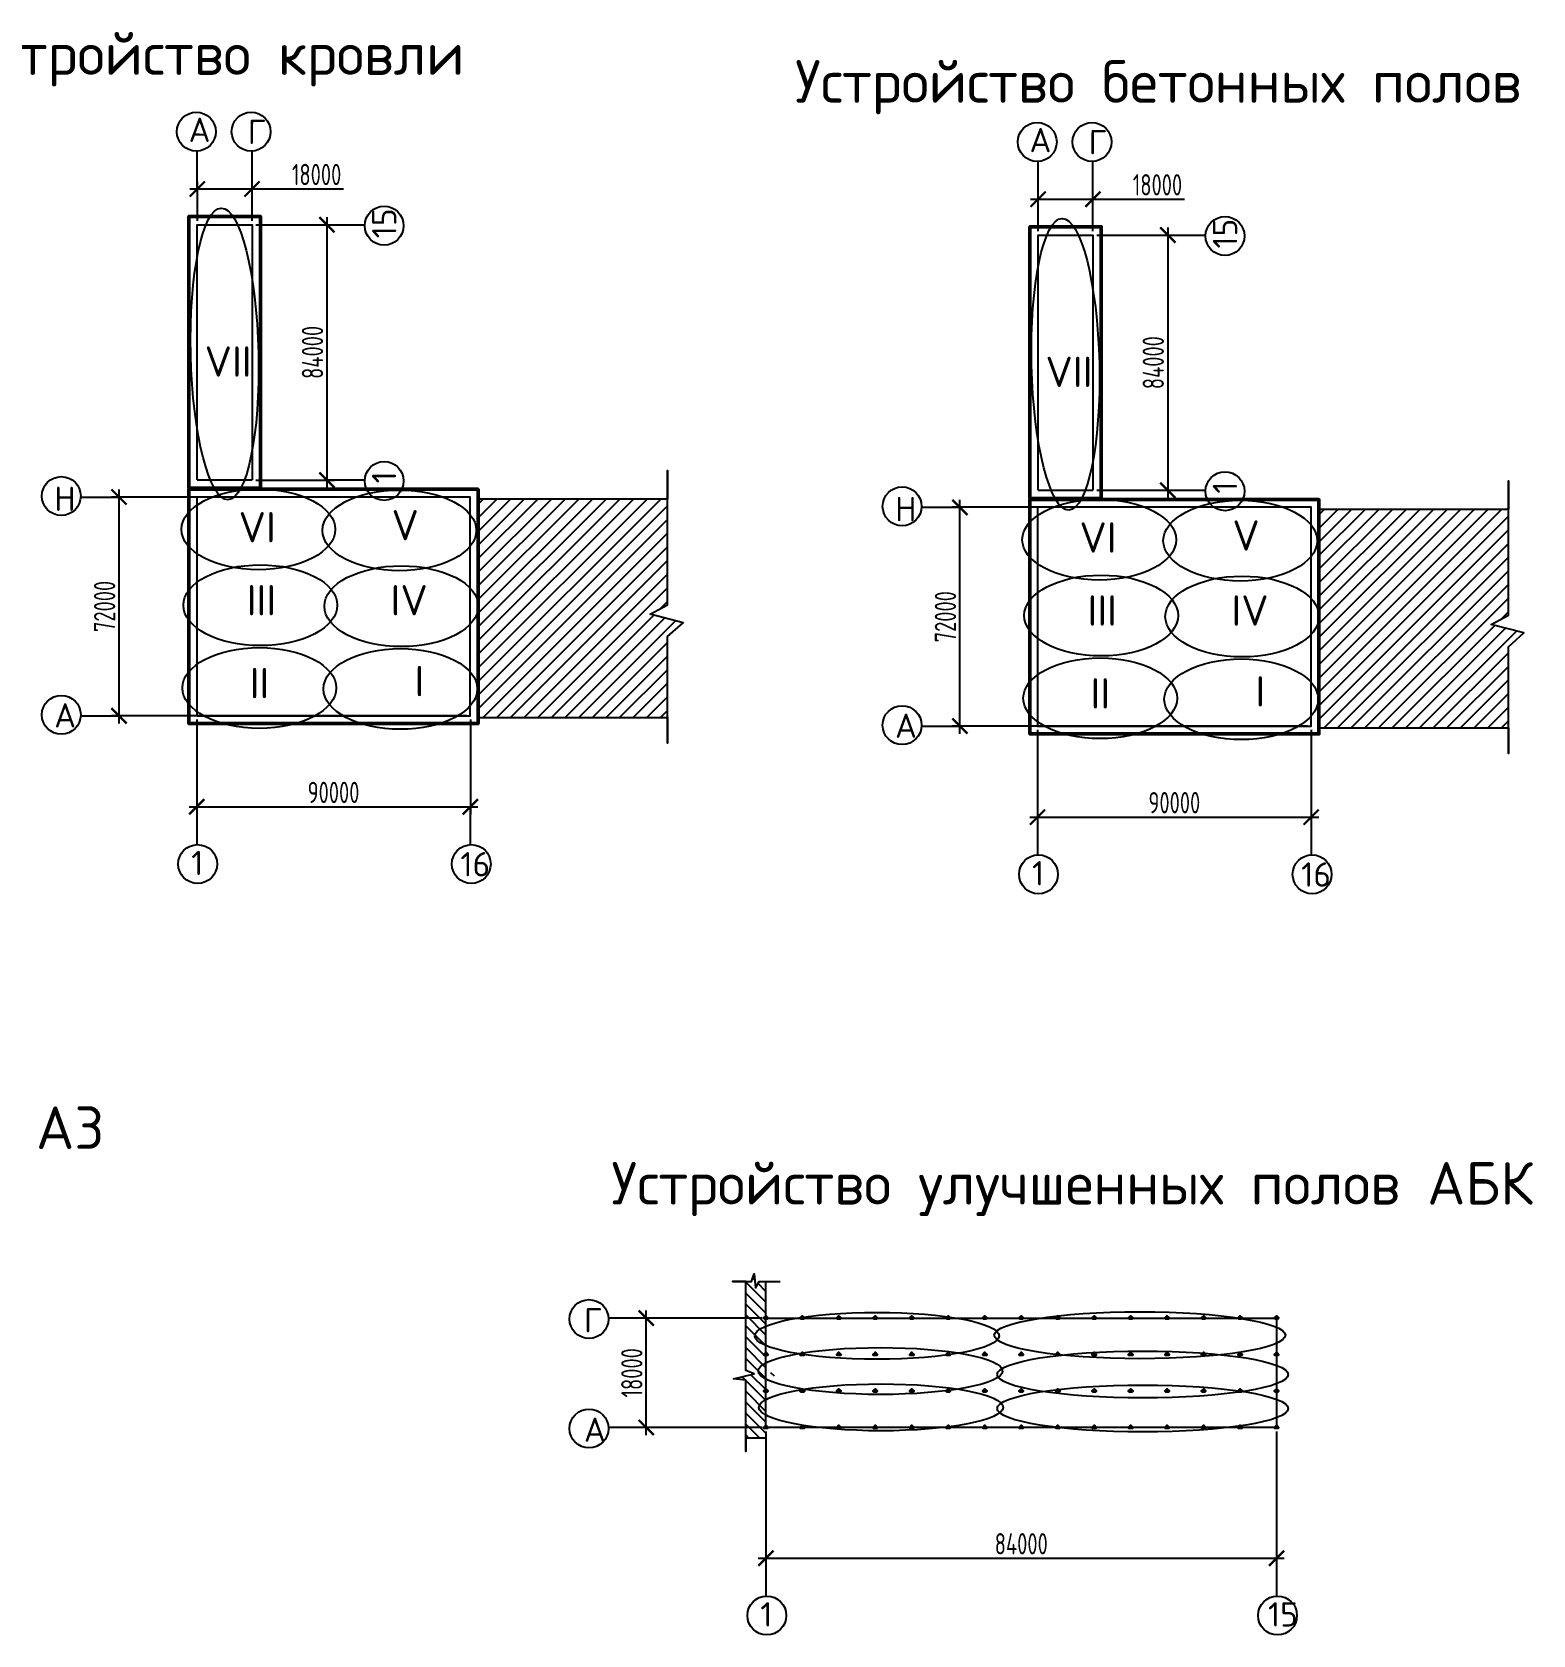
# Paper-space layout 'захватки' of a CAD drawing. Header units: millimetres. Extents: x 42 to 1165, y 6 to 801.
# Drawn here: x 745.5 to 992.3, y 19 to 282.8 of the extents above; entities that cross this region are included whole.
import ezdxf

# ---------------------------------------------------------------- set-up
doc = ezdxf.new("R2010")
doc.units = ezdxf.units.MM
doc.header["$LTSCALE"] = 0.5
doc.layers.add('размеры', color=7, linetype='Continuous')
doc.layers.add('тонкие', color=7, linetype='Continuous')
doc.layers.add('ТОЛСТЫЕ', color=1, linetype='Continuous', lineweight=50)
doc.layers.add('ТОНКИЕе', color=7, linetype='Continuous', lineweight=25)
doc.styles.add('Наклонный', font='isocpeur.ttf', dxfattribs={"width": 0.7, "height": 3.5})
doc.styles.add('Наклонный 5', font='isocpeur.ttf', dxfattribs={"height": 7})
doc.dimstyles.new('СТРОИТЕЛЬНЫЙ', dxfattribs={"dimtxt": 3.5, "dimasz": 2.5, "dimexe": 1.25, "dimexo": 0.625, "dimtad": 1, "dimdec": 0, "dimlfac": 500, "dimdsep": 46, "dimtxsty": 'Наклонный', "dimblk1": 'ARCHTICK', "dimblk2": 'ARCHTICK', "dimsah": 1, "dimcen": 0, "dimdle": 1.25, "dimadec": 0, "dimazin": 0, "dimtfac": 0.75, "dimtdec": 0, "dimtmove": 0, "dimatfit": 3, "dimldrblk": 'ARCHTICK', "dimfxl": 1, "dimtolj": 1, "dimtzin": 0, "dimarcsym": 0})

# ---------------------------------------------------------------- blocks, each defined once
blk = doc.blocks.new('_ArchTick')
at = {"color": 0, "linetype": 'ByBlock', "const_width": 0.15}
blk.add_lwpolyline([(-0.5, -0.5), (0.5, 0.5)], dxfattribs=at)
blk = doc.blocks.new('*D761')
at = {"layer": 'Defpoints', "color": 0}
for p in [(866.17, 53.16), (950.17, 53.16), (950.17, 31.65)]:
    blk.add_point(p, dxfattribs=at)
at = {"layer": 'размеры', "color": 0, "lineweight": -2}
for p, q in [((866.17, 52.53), (866.17, 30.4)), ((950.17, 52.53), (950.17, 30.4)), ((864.92, 31.65), (951.42, 31.65))]:
    blk.add_line(p, q, dxfattribs=at)
at = {"layer": 'размеры', "color": 0, "lineweight": -2, "xscale": 2.5, "yscale": 2.5, "zscale": 2.5, "rotation": 180}
blk.add_blockref('_ArchTick', (866.17, 31.65), dxfattribs=at)
at = {"layer": 'размеры', "color": 0, "lineweight": -2, "xscale": 2.5, "yscale": 2.5, "zscale": 2.5}
blk.add_blockref('_ArchTick', (950.17, 31.65), dxfattribs=at)
at = {"layer": 'размеры', "color": 0, "insert": (908.17, 34.03), "char_height": 3.5, "attachment_point": 5, "style": 'Наклонный'}
blk.add_mtext('\\A1;84000', dxfattribs=at)
blk = doc.blocks.new('*D762')
at = {"layer": 'Defpoints', "color": 0}
for p in [(846.49, 71.16), (866.17, 71.16), (866.17, 53.16)]:
    blk.add_point(p, dxfattribs=at)
at = {"layer": 'размеры', "color": 0, "lineweight": -2}
for p, q in [((846.49, 51.91), (846.49, 72.41)), ((865.54, 71.16), (845.24, 71.16)), ((865.54, 53.16), (845.24, 53.16))]:
    blk.add_line(p, q, dxfattribs=at)
at = {"layer": 'размеры', "color": 0, "lineweight": -2, "xscale": 2.5, "yscale": 2.5, "zscale": 2.5}
for p, rotation in [((846.49, 71.16), 90), ((846.49, 53.16), 270)]:
    blk.add_blockref('_ArchTick', p, dxfattribs=dict(at, rotation=rotation))
at = {"layer": 'размеры', "color": 0, "insert": (844.12, 62.16), "char_height": 3.5, "attachment_point": 5, "rotation": 90, "style": 'Наклонный'}
blk.add_mtext('\\A1;18000', dxfattribs=at)
blk = doc.blocks.new('*D769')
at = {"layer": 'Defpoints', "color": 0}
for p in [(772.56, 170.26), (817.56, 170.26), (817.56, 155.29)]:
    blk.add_point(p, dxfattribs=at)
at = {"layer": 'размеры', "color": 0, "lineweight": -2}
for p, q in [((772.56, 169.64), (772.56, 154.04)), ((817.56, 169.64), (817.56, 154.04)), ((771.31, 155.29), (818.81, 155.29))]:
    blk.add_line(p, q, dxfattribs=at)
at = {"layer": 'размеры', "color": 0, "lineweight": -2, "xscale": 2.5, "yscale": 2.5, "zscale": 2.5, "rotation": 180}
blk.add_blockref('_ArchTick', (772.56, 155.29), dxfattribs=at)
at = {"layer": 'размеры', "color": 0, "lineweight": -2, "xscale": 2.5, "yscale": 2.5, "zscale": 2.5}
blk.add_blockref('_ArchTick', (817.56, 155.29), dxfattribs=at)
at = {"layer": 'размеры', "color": 0, "insert": (795.06, 157.66), "char_height": 3.5, "attachment_point": 5, "style": 'Наклонный'}
blk.add_mtext('\\A1;90000', dxfattribs=at)
blk = doc.blocks.new('*D778')
at = {"layer": 'Defpoints', "color": 0}
for p in [(781.66, 251.06), (781.66, 209.06), (793.97, 209.06)]:
    blk.add_point(p, dxfattribs=at)
at = {"layer": 'размеры', "color": 0, "lineweight": -2}
for p, q in [((782.28, 251.06), (795.22, 251.06)), ((793.97, 252.31), (793.97, 207.81)), ((782.28, 209.06), (795.22, 209.06))]:
    blk.add_line(p, q, dxfattribs=at)
at = {"layer": 'размеры', "color": 0, "lineweight": -2, "xscale": 2.5, "yscale": 2.5, "zscale": 2.5}
for p, rotation in [((793.97, 251.06), 90), ((793.97, 209.06), 270)]:
    blk.add_blockref('_ArchTick', p, dxfattribs=dict(at, rotation=rotation))
at = {"layer": 'размеры', "color": 0, "insert": (791.6, 230.06), "char_height": 3.5, "attachment_point": 5, "rotation": 90, "style": 'Наклонный'}
blk.add_mtext('\\A1;84000', dxfattribs=at)
blk = doc.blocks.new('*D779')
at = {"layer": 'Defpoints', "color": 0}
for p in [(781.66, 256.95), (772.66, 251.06), (781.66, 251.06)]:
    blk.add_point(p, dxfattribs=at)
at = {"layer": 'размеры', "color": 0, "lineweight": -2}
for p, q in [((771.41, 256.95), (781.66, 256.95)), ((772.66, 251.69), (772.66, 258.2)), ((781.66, 251.69), (781.66, 258.2)), ((781.66, 256.95), (796.7, 256.95))]:
    blk.add_line(p, q, dxfattribs=at)
at = {"layer": 'размеры', "color": 0, "lineweight": -2, "xscale": 2.5, "yscale": 2.5, "zscale": 2.5, "rotation": 180}
blk.add_blockref('_ArchTick', (772.66, 256.95), dxfattribs=at)
at = {"layer": 'размеры', "color": 0, "lineweight": -2, "xscale": 2.5, "yscale": 2.5, "zscale": 2.5}
blk.add_blockref('_ArchTick', (781.66, 256.95), dxfattribs=at)
at = {"layer": 'размеры', "color": 0, "insert": (792.28, 259.33), "char_height": 3.5, "attachment_point": 5, "style": 'Наклонный'}
blk.add_mtext('\\A1;18000', dxfattribs=at)
blk = doc.blocks.new('*D780')
at = {"layer": 'Defpoints', "color": 0}
for p in [(759.78, 206.26), (817.6, 206.26), (817.6, 170.26)]:
    blk.add_point(p, dxfattribs=at)
at = {"layer": 'размеры', "color": 0, "lineweight": -2}
for p, q in [((816.97, 206.26), (758.53, 206.26)), ((759.78, 169.01), (759.78, 207.51)), ((816.97, 170.26), (758.53, 170.26))]:
    blk.add_line(p, q, dxfattribs=at)
at = {"layer": 'размеры', "color": 0, "lineweight": -2, "xscale": 2.5, "yscale": 2.5, "zscale": 2.5}
for p, rotation in [((759.78, 206.26), 90), ((759.78, 170.26), 270)]:
    blk.add_blockref('_ArchTick', p, dxfattribs=dict(at, rotation=rotation))
at = {"layer": 'размеры', "color": 0, "insert": (757.41, 188.26), "char_height": 3.5, "attachment_point": 5, "rotation": 90, "style": 'Наклонный'}
blk.add_mtext('\\A1;72000', dxfattribs=at)
blk = doc.blocks.new('*D787')
at = {"layer": 'Defpoints', "color": 0}
for p in [(910.85, 168.57), (955.85, 168.57), (955.85, 153.59)]:
    blk.add_point(p, dxfattribs=at)
at = {"layer": 'размеры', "color": 0, "lineweight": -2}
for p, q in [((910.85, 167.94), (910.85, 152.34)), ((955.85, 167.94), (955.85, 152.34)), ((909.6, 153.59), (957.1, 153.59))]:
    blk.add_line(p, q, dxfattribs=at)
at = {"layer": 'размеры', "color": 0, "lineweight": -2, "xscale": 2.5, "yscale": 2.5, "zscale": 2.5, "rotation": 180}
blk.add_blockref('_ArchTick', (910.85, 153.59), dxfattribs=at)
at = {"layer": 'размеры', "color": 0, "lineweight": -2, "xscale": 2.5, "yscale": 2.5, "zscale": 2.5}
blk.add_blockref('_ArchTick', (955.85, 153.59), dxfattribs=at)
at = {"layer": 'размеры', "color": 0, "insert": (933.35, 155.97), "char_height": 3.5, "attachment_point": 5, "style": 'Наклонный'}
blk.add_mtext('\\A1;90000', dxfattribs=at)
blk = doc.blocks.new('*D784')
at = {"layer": 'Defpoints', "color": 0}
for p in [(919.95, 249.37), (919.95, 207.37), (932.27, 207.37)]:
    blk.add_point(p, dxfattribs=at)
at = {"layer": 'размеры', "color": 0, "lineweight": -2}
for p, q in [((932.27, 250.62), (932.27, 206.12)), ((920.58, 249.37), (933.52, 249.37)), ((920.58, 207.37), (933.52, 207.37))]:
    blk.add_line(p, q, dxfattribs=at)
at = {"layer": 'размеры', "color": 0, "lineweight": -2, "xscale": 2.5, "yscale": 2.5, "zscale": 2.5}
for p, rotation in [((932.27, 249.37), 90), ((932.27, 207.37), 270)]:
    blk.add_blockref('_ArchTick', p, dxfattribs=dict(at, rotation=rotation))
at = {"layer": 'размеры', "color": 0, "insert": (929.89, 228.37), "char_height": 3.5, "attachment_point": 5, "rotation": 90, "style": 'Наклонный'}
blk.add_mtext('\\A1;84000', dxfattribs=at)
blk = doc.blocks.new('*D785')
at = {"layer": 'Defpoints', "color": 0}
for p in [(919.95, 255.26), (910.95, 249.37), (919.95, 249.37)]:
    blk.add_point(p, dxfattribs=at)
at = {"layer": 'размеры', "color": 0, "lineweight": -2}
for p, q in [((910.95, 249.99), (910.95, 256.51)), ((919.95, 249.99), (919.95, 256.51)), ((909.7, 255.26), (919.95, 255.26)), ((919.95, 255.26), (935, 255.26))]:
    blk.add_line(p, q, dxfattribs=at)
at = {"layer": 'размеры', "color": 0, "lineweight": -2, "xscale": 2.5, "yscale": 2.5, "zscale": 2.5, "rotation": 180}
blk.add_blockref('_ArchTick', (910.95, 255.26), dxfattribs=at)
at = {"layer": 'размеры', "color": 0, "lineweight": -2, "xscale": 2.5, "yscale": 2.5, "zscale": 2.5}
blk.add_blockref('_ArchTick', (919.95, 255.26), dxfattribs=at)
at = {"layer": 'размеры', "color": 0, "insert": (930.58, 257.63), "char_height": 3.5, "attachment_point": 5, "style": 'Наклонный'}
blk.add_mtext('\\A1;18000', dxfattribs=at)
blk = doc.blocks.new('*D786')
at = {"layer": 'Defpoints', "color": 0}
for p in [(898.08, 204.57), (955.89, 204.57), (955.89, 168.57)]:
    blk.add_point(p, dxfattribs=at)
at = {"layer": 'размеры', "color": 0, "lineweight": -2}
for p, q in [((898.08, 167.32), (898.08, 205.82)), ((955.27, 204.57), (896.83, 204.57)), ((955.27, 168.57), (896.83, 168.57))]:
    blk.add_line(p, q, dxfattribs=at)
at = {"layer": 'размеры', "color": 0, "lineweight": -2, "xscale": 2.5, "yscale": 2.5, "zscale": 2.5}
for p, rotation in [((898.08, 204.57), 90), ((898.08, 168.57), 270)]:
    blk.add_blockref('_ArchTick', p, dxfattribs=dict(at, rotation=rotation))
at = {"layer": 'размеры', "color": 0, "insert": (895.7, 186.57), "char_height": 3.5, "attachment_point": 5, "rotation": 90, "style": 'Наклонный'}
blk.add_mtext('\\A1;72000', dxfattribs=at)

psp = doc.layouts.new('захватки')

# ---------------------------------------------------------------- hatches: boundary and pattern name
at = {"layer": 'тонкие', "transparency": 33554687}
h = psp.add_hatch(dxfattribs=at)
h.set_pattern_fill('ANSI31', scale=0.5)
h.set_pattern_definition([(45, (429.3634, -384.2193), (-1.122532, 1.122532), [])])
h.paths.add_polyline_path([(849.9964, 205.9756), (849.7586, 205.9756), (818.6535, 205.9756), (818.6535, 169.9756), (849.9964, 169.9756), (849.9964, 183.334), (852.5533, 185.5877), (847.1471, 186.984), (849.9964, 188.5332)])
h = psp.add_hatch(dxfattribs=at)
h.set_pattern_fill('ANSI31', scale=0.5)
h.set_pattern_definition([(45, (567.66, -385.9145), (-1.122532, 1.122532), [])])
h.paths.add_polyline_path([(988.2929, 204.2804), (988.0551, 204.2804), (956.9501, 204.2804), (956.9501, 168.2804), (988.2929, 168.2804), (988.2929, 181.6388), (990.8498, 183.8926), (985.4437, 185.2888), (988.2929, 186.8381)])
h = psp.add_hatch(dxfattribs=at)
h.set_pattern_fill('ANSI31', scale=0.4, angle=90)
h.set_pattern_definition([(135, (216.6298, -9.484), (-0.8980256, -0.8980256), [])])
h.paths.add_polyline_path([(866.1673, 77.167), (865.054, 77.167), (864.4616, 76.1178), (864.2642, 78.419), (863.8035, 77.167), (862.862, 77.167), (862.862, 62.5311), (864.2564, 61.976), (860.8241, 61.1596), (862.862, 60.949), (862.862, 51.4028), (866.1673, 51.4028), (866.1673, 53.8673), (866.1673, 61.6427), (867.5581, 61.6427), (867.5581, 62.219), (866.1673, 62.219), (866.1673, 72.152)])

# ---------------------------------------------------------------- linework, layer by layer
at = {"layer": 'ТОЛСТЫЕ', "color": 0}
for points in [[(771.2866, 209.0643), (771.2866, 209.0643), (771.2866, 251.0643), (771.2866, 252.4343), (781.6566, 252.4343), (783.0266, 252.4343), (783.0266, 209.0643), (783.0266, 207.6943), (771.2866, 207.6943), (771.2866, 209.0643)], [(909.5831, 207.3692), (909.5831, 207.3692), (909.5831, 249.3692), (909.5831, 250.7392), (919.9531, 250.7392), (921.3231, 250.7392), (921.3231, 207.3692), (921.3231, 205.9992), (909.5831, 205.9992), (909.5831, 207.3692)], [(771.2866, 170.2614), (771.2866, 170.2614), (771.2866, 206.2614), (771.2866, 207.5314), (817.5566, 207.5314), (818.8266, 207.5314), (818.8266, 170.2614), (818.8266, 168.9914), (771.2866, 168.9914), (771.2866, 170.2614)], [(909.5831, 168.5663), (909.5831, 168.5663), (909.5831, 204.5663), (909.5831, 205.8363), (955.8531, 205.8363), (957.1231, 205.8363), (957.1231, 168.5663), (957.1231, 167.2963), (909.5831, 167.2963), (909.5831, 168.5663)], [(866.1673, 71.1595), (866.4173, 71.1595), (865.9173, 71.1595), (866.1673, 71.1595), (866.1673, 71.4095), (866.1673, 70.9095)], [(866.1673, 71.1595), (866.4173, 71.1595), (865.9173, 71.1595), (866.1673, 71.1595), (866.1673, 71.4095), (866.1673, 70.9095)], [(872.1673, 71.1595), (872.4173, 71.1595), (871.9173, 71.1595), (872.1673, 71.1595), (872.1673, 71.4095), (872.1673, 70.9095)], [(878.1673, 71.1595), (878.4173, 71.1595), (877.9173, 71.1595), (878.1673, 71.1595), (878.1673, 71.4095), (878.1673, 70.9095)], [(884.1673, 71.1595), (884.4173, 71.1595), (883.9173, 71.1595), (884.1673, 71.1595), (884.1673, 71.4095), (884.1673, 70.9095)], [(890.1673, 71.1595), (890.4173, 71.1595), (889.9173, 71.1595), (890.1673, 71.1595), (890.1673, 71.4095), (890.1673, 70.9095)], [(896.1673, 71.1595), (896.4173, 71.1595), (895.9173, 71.1595), (896.1673, 71.1595), (896.1673, 71.4095), (896.1673, 70.9095)], [(902.1673, 71.1595), (902.4173, 71.1595), (901.9173, 71.1595), (902.1673, 71.1595), (902.1673, 71.4095), (902.1673, 70.9095)], [(908.1673, 71.1595), (908.4173, 71.1595), (907.9173, 71.1595), (908.1673, 71.1595), (908.1673, 71.4095), (908.1673, 70.9095)], [(914.1673, 71.1595), (914.4173, 71.1595), (913.9173, 71.1595), (914.1673, 71.1595), (914.1673, 71.4095), (914.1673, 70.9095)], [(920.1673, 71.1595), (920.4173, 71.1595), (919.9173, 71.1595), (920.1673, 71.1595), (920.1673, 71.4095), (920.1673, 70.9095)], [(926.1673, 71.1595), (926.4173, 71.1595), (925.9173, 71.1595), (926.1673, 71.1595), (926.1673, 71.4095), (926.1673, 70.9095)], [(932.1673, 71.1595), (932.4173, 71.1595), (931.9173, 71.1595), (932.1673, 71.1595), (932.1673, 71.4095), (932.1673, 70.9095)], [(938.1673, 71.1595), (938.4173, 71.1595), (937.9173, 71.1595), (938.1673, 71.1595), (938.1673, 71.4095), (938.1673, 70.9095)], [(944.1673, 71.1595), (944.4173, 71.1595), (943.9173, 71.1595), (944.1673, 71.1595), (944.1673, 71.4095), (944.1673, 70.9095)], [(950.1673, 71.1595), (950.4173, 71.1595), (949.9173, 71.1595), (950.1673, 71.1595), (950.1673, 71.4095), (950.1673, 70.9095)], [(866.1673, 65.1595), (866.4173, 65.1595), (865.9173, 65.1595), (866.1673, 65.1595), (866.1673, 65.4095), (866.1673, 64.9095)], [(866.1673, 65.1595), (866.4173, 65.1595), (865.9173, 65.1595), (866.1673, 65.1595), (866.1673, 65.4095), (866.1673, 64.9095)], [(872.1673, 65.1595), (872.4173, 65.1595), (871.9173, 65.1595), (872.1673, 65.1595), (872.1673, 65.4095), (872.1673, 64.9095)], [(878.1673, 65.1595), (878.4173, 65.1595), (877.9173, 65.1595), (878.1673, 65.1595), (878.1673, 65.4095), (878.1673, 64.9095)], [(884.1673, 65.1595), (884.4173, 65.1595), (883.9173, 65.1595), (884.1673, 65.1595), (884.1673, 65.4095), (884.1673, 64.9095)], [(890.1673, 65.1595), (890.4173, 65.1595), (889.9173, 65.1595), (890.1673, 65.1595), (890.1673, 65.4095), (890.1673, 64.9095)], [(896.1673, 65.1595), (896.4173, 65.1595), (895.9173, 65.1595), (896.1673, 65.1595), (896.1673, 65.4095), (896.1673, 64.9095)], [(902.1673, 65.1595), (902.4173, 65.1595), (901.9173, 65.1595), (902.1673, 65.1595), (902.1673, 65.4095), (902.1673, 64.9095)], [(908.1673, 65.1595), (908.4173, 65.1595), (907.9173, 65.1595), (908.1673, 65.1595), (908.1673, 65.4095), (908.1673, 64.9095)], [(914.1673, 65.1595), (914.4173, 65.1595), (913.9173, 65.1595), (914.1673, 65.1595), (914.1673, 65.4095), (914.1673, 64.9095)], [(920.1673, 65.1595), (920.4173, 65.1595), (919.9173, 65.1595), (920.1673, 65.1595), (920.1673, 65.4095), (920.1673, 64.9095)], [(926.1673, 65.1595), (926.4173, 65.1595), (925.9173, 65.1595), (926.1673, 65.1595), (926.1673, 65.4095), (926.1673, 64.9095)], [(932.1673, 65.1595), (932.4173, 65.1595), (931.9173, 65.1595), (932.1673, 65.1595), (932.1673, 65.4095), (932.1673, 64.9095)], [(938.1673, 65.1595), (938.4173, 65.1595), (937.9173, 65.1595), (938.1673, 65.1595), (938.1673, 65.4095), (938.1673, 64.9095)], [(944.1673, 65.1595), (944.4173, 65.1595), (943.9173, 65.1595), (944.1673, 65.1595), (944.1673, 65.4095), (944.1673, 64.9095)], [(950.1673, 65.1595), (950.4173, 65.1595), (949.9173, 65.1595), (950.1673, 65.1595), (950.1673, 65.4095), (950.1673, 64.9095)], [(866.1673, 59.1595), (866.4173, 59.1595), (865.9173, 59.1595), (866.1673, 59.1595), (866.1673, 59.4095), (866.1673, 58.9095)], [(866.1673, 59.1595), (866.4173, 59.1595), (865.9173, 59.1595), (866.1673, 59.1595), (866.1673, 59.4095), (866.1673, 58.9095)], [(872.1673, 59.1595), (872.4173, 59.1595), (871.9173, 59.1595), (872.1673, 59.1595), (872.1673, 59.4095), (872.1673, 58.9095)], [(878.1673, 59.1595), (878.4173, 59.1595), (877.9173, 59.1595), (878.1673, 59.1595), (878.1673, 59.4095), (878.1673, 58.9095)], [(884.1673, 59.1595), (884.4173, 59.1595), (883.9173, 59.1595), (884.1673, 59.1595), (884.1673, 59.4095), (884.1673, 58.9095)], [(890.1673, 59.1595), (890.4173, 59.1595), (889.9173, 59.1595), (890.1673, 59.1595), (890.1673, 59.4095), (890.1673, 58.9095)], [(896.1673, 59.1595), (896.4173, 59.1595), (895.9173, 59.1595), (896.1673, 59.1595), (896.1673, 59.4095), (896.1673, 58.9095)], [(902.1673, 59.1595), (902.4173, 59.1595), (901.9173, 59.1595), (902.1673, 59.1595), (902.1673, 59.4095), (902.1673, 58.9095)], [(908.1673, 59.1595), (908.4173, 59.1595), (907.9173, 59.1595), (908.1673, 59.1595), (908.1673, 59.4095), (908.1673, 58.9095)], [(914.1673, 59.1595), (914.4173, 59.1595), (913.9173, 59.1595), (914.1673, 59.1595), (914.1673, 59.4095), (914.1673, 58.9095)], [(920.1673, 59.1595), (920.4173, 59.1595), (919.9173, 59.1595), (920.1673, 59.1595), (920.1673, 59.4095), (920.1673, 58.9095)], [(926.1673, 59.1595), (926.4173, 59.1595), (925.9173, 59.1595), (926.1673, 59.1595), (926.1673, 59.4095), (926.1673, 58.9095)], [(932.1673, 59.1595), (932.4173, 59.1595), (931.9173, 59.1595), (932.1673, 59.1595), (932.1673, 59.4095), (932.1673, 58.9095)], [(938.1673, 59.1595), (938.4173, 59.1595), (937.9173, 59.1595), (938.1673, 59.1595), (938.1673, 59.4095), (938.1673, 58.9095)], [(944.1673, 59.1595), (944.4173, 59.1595), (943.9173, 59.1595), (944.1673, 59.1595), (944.1673, 59.4095), (944.1673, 58.9095)], [(950.1673, 59.1595), (950.4173, 59.1595), (949.9173, 59.1595), (950.1673, 59.1595), (950.1673, 59.4095), (950.1673, 58.9095)], [(866.1673, 53.1595), (866.4173, 53.1595), (865.9173, 53.1595), (866.1673, 53.1595), (866.1673, 53.4095), (866.1673, 52.9095)], [(872.1673, 53.1595), (872.4173, 53.1595), (871.9173, 53.1595), (872.1673, 53.1595), (872.1673, 53.4095), (872.1673, 52.9095)], [(878.1673, 53.1595), (878.4173, 53.1595), (877.9173, 53.1595), (878.1673, 53.1595), (878.1673, 53.4095), (878.1673, 52.9095)], [(884.1673, 53.1595), (884.4173, 53.1595), (883.9173, 53.1595), (884.1673, 53.1595), (884.1673, 53.4095), (884.1673, 52.9095)], [(890.1673, 53.1595), (890.4173, 53.1595), (889.9173, 53.1595), (890.1673, 53.1595), (890.1673, 53.4095), (890.1673, 52.9095)], [(896.1673, 53.1595), (896.4173, 53.1595), (895.9173, 53.1595), (896.1673, 53.1595), (896.1673, 53.4095), (896.1673, 52.9095)], [(902.1673, 53.1595), (902.4173, 53.1595), (901.9173, 53.1595), (902.1673, 53.1595), (902.1673, 53.4095), (902.1673, 52.9095)], [(908.1673, 53.1595), (908.4173, 53.1595), (907.9173, 53.1595), (908.1673, 53.1595), (908.1673, 53.4095), (908.1673, 52.9095)], [(914.1673, 53.1595), (914.4173, 53.1595), (913.9173, 53.1595), (914.1673, 53.1595), (914.1673, 53.4095), (914.1673, 52.9095)], [(920.1673, 53.1595), (920.4173, 53.1595), (919.9173, 53.1595), (920.1673, 53.1595), (920.1673, 53.4095), (920.1673, 52.9095)], [(926.1673, 53.1595), (926.4173, 53.1595), (925.9173, 53.1595), (926.1673, 53.1595), (926.1673, 53.4095), (926.1673, 52.9095)], [(932.1673, 53.1595), (932.4173, 53.1595), (931.9173, 53.1595), (932.1673, 53.1595), (932.1673, 53.4095), (932.1673, 52.9095)], [(938.1673, 53.1595), (938.4173, 53.1595), (937.9173, 53.1595), (938.1673, 53.1595), (938.1673, 53.4095), (938.1673, 52.9095)], [(944.1673, 53.1595), (944.4173, 53.1595), (943.9173, 53.1595), (944.1673, 53.1595), (944.1673, 53.4095), (944.1673, 52.9095)], [(950.1673, 53.1595), (950.4173, 53.1595), (949.9173, 53.1595), (950.1673, 53.1595), (950.1673, 53.4095), (950.1673, 52.9095)]]:
    psp.add_lwpolyline(points, dxfattribs=at)
at = {"layer": 'ТОНКИЕе', "color": 0}
for points in [[(772.6566, 256.9539), (772.6566, 263.1787)], [(781.6566, 256.9539), (781.6566, 263.1787)], [(910.9531, 255.2588), (910.9531, 261.4836)], [(919.9531, 255.2588), (919.9531, 261.4836)], [(772.6566, 209.0643), (772.6566, 251.0643), (781.6566, 251.0643), (781.6566, 209.0643)], [(793.9711, 251.0643), (800.1958, 251.0643)], [(910.9531, 207.3692), (910.9531, 249.3692), (919.9531, 249.3692), (919.9531, 207.3692)], [(932.2676, 249.3692), (938.4924, 249.3692)], [(772.6566, 209.0643), (781.6566, 209.0643)], [(793.9711, 209.0643), (800.1958, 209.0643)], [(818.6535, 169.9756), (849.9964, 169.9756), (849.9964, 165.7548), (849.9964, 183.334), (852.5533, 185.5877), (847.1471, 186.984), (849.9964, 188.5332), (849.9964, 210.6156), (849.9964, 205.9756), (849.7586, 205.9756)], [(956.9501, 168.2804), (988.2929, 168.2804), (988.2929, 164.0597), (988.2929, 181.6388), (990.8498, 183.8926), (985.4437, 185.2888), (988.2929, 186.8381), (988.2929, 208.9205), (988.2929, 204.2804), (988.0551, 204.2804)], [(753.5585, 206.2614), (759.7832, 206.2614)], [(772.5566, 170.2614), (817.5566, 170.2614), (817.5566, 206.2614), (772.5566, 206.2614), (772.5566, 170.2614)], [(818.6535, 205.9756), (849.7586, 205.9756)], [(910.9531, 207.3692), (919.9531, 207.3692)], [(932.2676, 207.3692), (938.4924, 207.3692)], [(891.855, 204.5663), (898.0798, 204.5663)], [(910.8531, 168.5663), (955.8531, 168.5663), (955.8531, 204.5663), (910.8531, 204.5663), (910.8531, 168.5663)], [(956.9501, 204.2804), (988.0551, 204.2804)], [(753.5585, 170.2614), (759.7832, 170.2614)], [(891.855, 168.5663), (898.0798, 168.5663)], [(772.5566, 155.2883), (772.5566, 149.0636)], [(817.5566, 155.2883), (817.5566, 149.0636)], [(910.8531, 153.5932), (910.8531, 147.3685)], [(955.8531, 153.5932), (955.8531, 147.3685)], [(862.862, 77.167), (860.6772, 77.167), (863.8035, 77.167), (864.2642, 78.419), (864.4616, 76.1178), (865.054, 77.167), (868.5422, 77.167)], [(862.862, 51.4028), (862.862, 49.2059), (862.862, 60.949), (860.8241, 61.1596), (864.2564, 61.976), (862.862, 62.5311), (862.862, 77.167)], [(866.1673, 71.2845), (866.1673, 77.167)], [(846.4916, 71.1595), (840.2669, 71.1595)], [(866.1673, 71.1595), (950.1673, 71.1595), (950.1673, 53.1595), (866.1673, 53.1595), (866.1673, 71.1595)], [(846.4916, 53.1595), (840.2669, 53.1595)], [(866.1673, 51.4028), (862.862, 51.4028)], [(866.1673, 31.6501), (866.1673, 25.4254)], [(950.1673, 31.6501), (950.1673, 25.4254)]]:
    psp.add_lwpolyline(points, dxfattribs=at)
for centre in [(772.5008, 266.3749), (781.5008, 266.3749), (910.7974, 264.6798), (919.7974, 264.6798), (803.392, 250.9086), (941.6886, 249.2134), (803.392, 208.9086), (750.2794, 206.4172), (941.6886, 207.2134), (888.576, 204.722), (750.2794, 170.4172), (888.576, 168.722), (772.7124, 145.8674), (817.7124, 145.8674), (911.0089, 144.1722), (956.0089, 144.1722), (837.0707, 71.0037), (837.0707, 53.0037), (866.3231, 22.2292), (950.3231, 22.2292)]:
    psp.add_circle(centre, 3.2, dxfattribs=at)
for centre, major_axis, ratio in [((777.1487, 229.8069), (0.5573, -23.9881), 0.23216215), ((915.4453, 228.1118), (0.5573, -23.9881), 0.23216215), ((782.6955, 200.9331), (12.6513, 0), 0.5252539), ((805.8895, 200.7711), (12.6513, 0), 0.5252539), ((920.992, 199.238), (12.6513, 0), 0.5252539), ((944.186, 199.0759), (12.6513, 0), 0.5252539), ((783.0199, 188.4569), (12.6513, 0), 0.5252539), ((806.2139, 188.2949), (12.6513, 0), 0.5252539), ((921.3164, 186.7618), (12.6513, 0), 0.5252539), ((944.5104, 186.5998), (12.6513, 0), 0.5252539), ((782.8577, 174.8466), (12.6513, 0), 0.5252539), ((806.0517, 174.6845), (12.6513, 0), 0.5252539), ((921.1542, 173.1514), (12.6513, 0), 0.5252539), ((944.3482, 172.9894), (12.6513, 0), 0.5252539), ((884.4312, 68.2422), (-20.08, 0), 0.1921406), ((927.6753, 68.3386), (-23.9392, 0), 0.16116593), ((885.0102, 62.4565), (-20.08, 0), 0.1921406), ((928.1578, 61.8779), (-23.9392, 0), 0.16116593), ((885.1067, 56.4781), (-20.08, 0), 0.1921406), ((928.1578, 56.2852), (-23.9392, 0), 0.16116593)]:
    psp.add_ellipse(centre, major_axis=major_axis, ratio=ratio, dxfattribs=at)

# ---------------------------------------------------------------- texts
at = {"layer": 'ТОНКИЕе', "color": 0, "attachment_point": 1, "style": 'Наклонный 5'}
for s, width, insert, char_height in [('{\\Q0;Устройство кровли}', 660.87029, (735.3996, 282.7208), 7), ('{\\Q0;Устройство бетонных полов}', 660.87029, (870.9503, 278.1387), 7), ('{\\Q0;VII}', 12.735677, (773.8518, 231.0594), 5), ('{\\Q0;VII}', 12.735677, (912.1484, 229.3643), 5), ('{\\Q0;Н}', 1.852732, (749.1179, 207.9754), 4), ('{\\Q0;Н}', 1.852732, (887.4145, 206.2803), 4), ('{\\Q0;VI}', 12.735677, (779.4408, 203.8004), 5), ('{\\Q0;V}', 12.735677, (804.591, 204.1288), 5), ('{\\Q0;VI}', 12.735677, (917.7373, 202.1053), 5), ('{\\Q0;V}', 12.735677, (942.8876, 202.4337), 5), ('{\\Q0;III}', 12.735677, (780.7682, 191.7838), 5), ('{\\Q0;IV}', 12.735677, (804.4391, 191.7838), 5), ('{\\Q0;III}', 12.735677, (919.0648, 190.0887), 5), ('{\\Q0;IV}', 12.735677, (942.7356, 190.0887), 5), ('{\\Q0;II}', 12.735677, (781.2614, 178.1543), 5), ('{\\Q0;I}', 12.735677, (808.3842, 178.4827), 5), ('{\\Q0;I}', 12.735677, (946.6808, 176.7876), 5), ('{\\Q0;II}', 12.735677, (919.5579, 176.4592), 5), ('{\\Q0;А}', 1.852732, (749.1151, 172.3401), 4), ('{\\Q0;А}', 1.852732, (887.4117, 170.645), 4), ('{\\Q0;1}', 1.852732, (771.6429, 148.0535), 4), ('{\\Q0;16}', 1.852732, (815.9203, 147.8435), 4), ('{\\Q0;1}', 1.852732, (909.9395, 146.3583), 4), ('{\\Q0;16}', 1.852732, (954.2169, 146.1484), 4), ('{\\Q0;Монтаж стеновых панелей АЗ}', 660.87029, (625.4983, 105.9959), 7), ('{\\Q0;Устройство улучшенных полов АБК}', 660.87029, (840.7373, 96.8465), 7), ('{\\Q0;Г}', 1.852732, (836.2397, 72.8104), 4), ('{\\Q0;А}', 1.852732, (836.2397, 54.8104), 4), ('{\\Q0;1}', 1.852732, (865.2536, 24.4153), 4), ('{\\Q0;15}', 1.852732, (948.7528, 24.4153), 4)]:
    psp.add_mtext_dynamic_manual_height_columns(s, width=width, gutter_width=35, heights=[0], dxfattribs=dict(at, insert=insert, char_height=char_height))
at = {"layer": 'ТОНКИЕе', "color": 0, "char_height": 4, "style": 'Наклонный 5'}
for s, width, insert, attachment_point, rotation in [('{\\Q0;А}', 1.852732, (771.2475, 268.701), 1, 359.655208), ('{\\Q0;Г}', 1.852732, (780.9616, 268.3605), 1, 359.655208), ('{\\Q0;А}', 1.852732, (909.544, 267.0058), 1, 359.655208), ('{\\Q0;Г}', 1.852732, (919.2581, 266.6653), 1, 359.655208), ('{\\Q0;15}', 4, (805.3945, 248.841), 7, 90), ('{\\Q0;15}', 4, (943.691, 247.1458), 7, 90), ('{\\Q0;1}', 1.852732, (805.3707, 208.5118), 7, 90), ('{\\Q0;1}', 1.852732, (943.6672, 206.8166), 7, 90)]:
    psp.add_mtext_dynamic_manual_height_columns(s, width=width, gutter_width=35, heights=[0], dxfattribs=dict(at, insert=insert, attachment_point=attachment_point, rotation=rotation))

# ---------------------------------------------------------------- dimensions: what is measured, and where the dimension line sits
at = {"layer": 'размеры', "color": 0}
for base, p1, p2, picture, middle in [((781.6566, 256.9539), (772.6566, 251.0643), (781.6566, 251.0643), '*D779', (792.2816, 256.9539)), ((919.9531, 255.2588), (910.9531, 249.3692), (919.9531, 249.3692), '*D785', (930.5781, 255.2588))]:
    dim = psp.add_linear_dim(base=base, p1=p1, p2=p2, text='18000', dimstyle='СТРОИТЕЛЬНЫЙ', dxfattribs=at)
    dim.commit()
    dim.dimension.update_dxf_attribs({"geometry": picture, "text_midpoint": middle, "dimtype": 160})
for base, p1, p2, text, picture, middle in [((793.9711, 209.0643), (781.6566, 251.0643), (781.6566, 209.0643), '84000', '*D778', (791.5961, 230.0643)), ((932.2676, 207.3692), (919.9531, 249.3692), (919.9531, 207.3692), '84000', '*D784', (929.8926, 228.3692)), ((846.4916, 71.1595), (866.1673, 53.1595), (866.1673, 71.1595), '18000', '*D762', (844.1166, 62.1595))]:
    dim = psp.add_linear_dim(base=base, p1=p1, p2=p2, angle=90, text=text, dimstyle='СТРОИТЕЛЬНЫЙ', dxfattribs=at)
    dim.commit()
    dim.dimension.update_dxf_attribs({"geometry": picture, "text_midpoint": middle})
for base, p1, p2, picture, middle in [((759.7832, 206.2614), (817.5969, 170.2614), (817.5969, 206.2614), '*D780', (759.7832, 188.2614)), ((898.0798, 204.5663), (955.8935, 168.5663), (955.8935, 204.5663), '*D786', (898.0798, 186.5663))]:
    dim = psp.add_linear_dim(base=base, p1=p1, p2=p2, angle=90, text='72000', dimstyle='СТРОИТЕЛЬНЫЙ', dxfattribs=at)
    dim.commit()
    dim.dimension.update_dxf_attribs({"geometry": picture, "text_midpoint": middle, "dimtype": 160})
for base, p1, p2, text, picture, middle in [((817.5566, 155.2883), (772.5566, 170.2614), (817.5566, 170.2614), '90000', '*D769', (795.0566, 157.6633)), ((955.8531, 153.5932), (910.8531, 168.5663), (955.8531, 168.5663), '90000', '*D787', (933.3531, 155.9682)), ((950.1673, 31.6501), (866.1673, 53.1595), (950.1673, 53.1595), '84000', '*D761', (908.1673, 34.0251))]:
    dim = psp.add_linear_dim(base=base, p1=p1, p2=p2, text=text, dimstyle='СТРОИТЕЛЬНЫЙ', dxfattribs=at)
    dim.commit()
    dim.dimension.update_dxf_attribs({"geometry": picture, "text_midpoint": middle})

doc.saveas('drawing.dxf')
